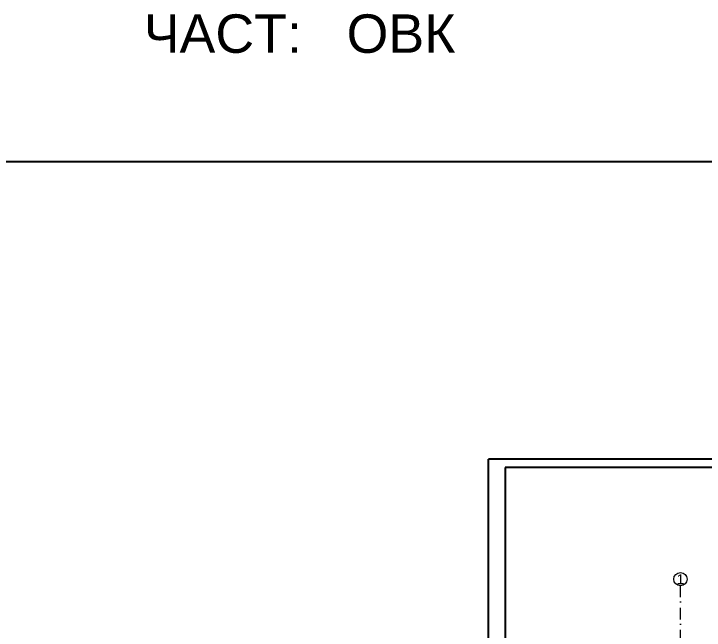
# Model space of a CAD drawing. Header units: centimetres. Extents: x 5906 to 32017, y -966 to 7982.
# Drawn here: x 18961 to 21041, y 6125 to 7982 of the extents above; entities that cross this region are included whole.
import ezdxf

# ---------------------------------------------------------------- set-up
doc = ezdxf.new("R2010")
doc.units = ezdxf.units.CM
doc.header["$MEASUREMENT"] = 0
doc.linetypes.add('Dot & Dashed', pattern=[67.027776, 35.277777, -17.638888, 0, -14.111111])
doc.layers.add('ARCH', color=7, linetype='Continuous')
for name, color, linetype, lineweight in [('антетка_Pen_No__7', 7, 'Continuous', 5), ('оси_Pen_No__1', 7, 'Continuous', 30), ('оси_Pen_No__4', 102, 'Continuous', 15), ('оси_Pen_No__7', 7, 'Continuous', 5)]:
    doc.layers.add(name, color=color, linetype=linetype, lineweight=lineweight)
doc.styles.add('GENERATED_STYLE_1', font='arial.ttf')

msp = doc.modelspace()

# ---------------------------------------------------------------- linework, layer by layer
msp.add_lwpolyline([(13027.15, 7536.77), (32016.754, 7536.77), (32016.754, 2653.713), (13027.15, 2653.713)], close=True)
at = {"layer": 'ARCH', "linetype": 'ByBlock'}
for p, q in [((24391.323, 6640.224), (20391.323, 6640.224)), ((20391.323, 3640.224), (20391.323, 6640.224)), ((23709.179, 6615.224), (20441.323, 6615.224)), ((20441.323, 6615.224), (20441.323, 3665.597))]:
    msp.add_line(p, q, dxfattribs=at)
at = {"layer": 'оси_Pen_No__4', "color": 102, "linetype": 'Dot & Dashed', "lineweight": 15}
msp.add_line((20969.496, 5351.696), (20969.496, 6258.325), dxfattribs=at)
at = {"layer": 'оси_Pen_No__7', "color": 7, "linetype": 'Continuous', "lineweight": 5}
msp.add_circle((20969.496, 6278.325), 20, dxfattribs=at)

# ---------------------------------------------------------------- texts
at = {"layer": 'антетка_Pen_No__7', "color": 7, "linetype": 'Continuous', "lineweight": 5, "insert": (19352.628, 7862.831), "char_height": 115.82173, "attachment_point": 7, "style": 'GENERATED_STYLE_1'}
msp.add_mtext('\\A1;ЧАСТ:   ОВК', dxfattribs=at)
at = {"layer": 'оси_Pen_No__1', "color": 7, "linetype": 'Continuous', "lineweight": 30, "insert": (20958.055, 6293.325), "char_height": 30, "attachment_point": 1, "style": 'GENERATED_STYLE_1'}
msp.add_mtext('\\A1;{\\pql;\\pt0;\\fArial|b0|i0|c0|p0;\\W1.000000;1}', dxfattribs=at)

doc.saveas('drawing.dxf')
